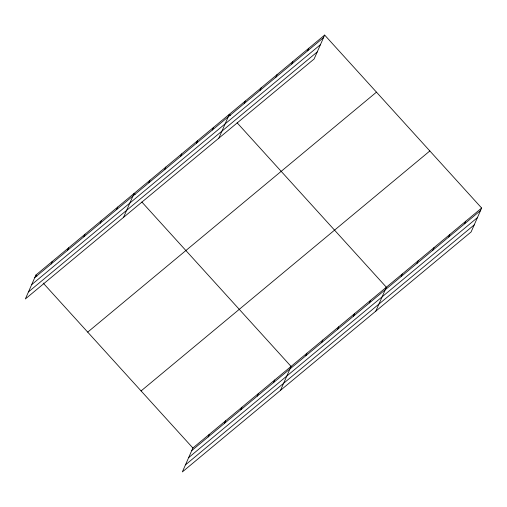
<?xml version="1.0" encoding="UTF-8"?>
<svg xmlns="http://www.w3.org/2000/svg" width="507" height="507" viewBox="0 0 507 507"><rect width="100%" height="100%" fill="white"/><g stroke="black" fill="none" stroke-linecap="round" stroke-linejoin="round"><path stroke-width="0.76" d="M324.664 35.072L35.902 275.041L25.35 298.965L314.112 58.996L324.664 35.072L481.65 208.035L471.098 231.959L182.336 471.928L192.888 448.004L481.65 208.035M51.144 263.989L52.265 261.441M67.507 250.388L68.629 247.841M83.87 236.788L84.992 234.247M100.234 223.194L101.356 220.646M116.597 209.594L117.719 207.046M123.531 217.376L134.082 193.452L135.122 194.593M148.843 182.799L149.964 180.251M164.724 169.598L165.846 167.05M180.606 156.397L181.728 153.855M196.488 143.202L197.61 140.654M212.37 130.001L213.491 127.46M218.821 138.189L229.373 114.259L230.412 115.4M244.133 103.605L245.255 101.058M260.015 90.411L261.137 87.863M275.897 77.21L277.018 74.662M291.779 64.009L292.9 61.467M307.66 50.814L308.782 48.266M208.13 436.952L209.252 434.404M224.493 423.351L225.615 420.81M240.857 409.751L241.978 407.21M257.22 396.157L258.342 393.609M273.584 382.557L274.705 380.009M280.51 390.339L291.069 366.415L141.852 202.014M305.829 355.762L306.95 353.214M321.711 342.561L322.832 340.02M337.592 329.366L338.714 326.819M353.474 316.165L354.596 313.618M369.356 302.964L370.478 300.423M375.807 311.152L386.359 287.222L237.143 122.821M401.119 276.569L402.241 274.027M417.001 263.374L418.123 260.826M432.883 250.173L434.005 247.625M448.765 236.972L449.886 234.43M464.646 223.777L465.768 221.229M34.78 277.583L323.542 37.613M31.668 284.642L320.43 44.673M28.462 291.912L317.224 51.942M87.711 332.117L376.473 92.147M141.085 390.929L429.847 150.953M191.766 450.552L480.528 210.576M188.655 457.606L477.417 217.636M185.448 464.875L474.21 224.905M35.902 275.041L36.941 276.182M43.158 283.033L192.888 448.004"/></g></svg>
